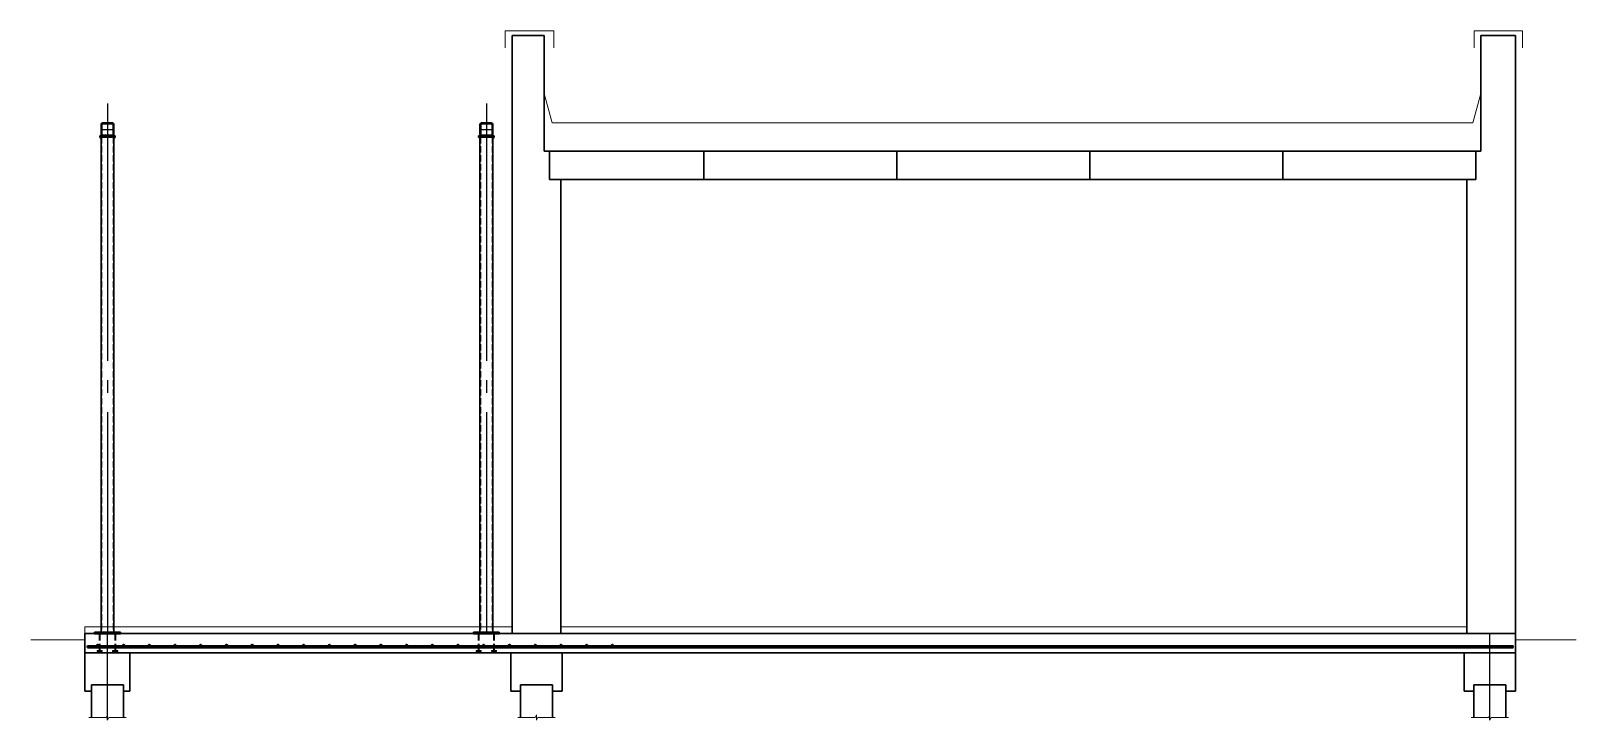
# Model space of a CAD drawing. Header units: millimetres. Extents: x -69913 to 106360, y -63759 to 35456.
# Drawn here: x -53441 to -41430, y -46597 to -41237 of the extents above; entities that cross this region are included whole.
import ezdxf

# ---------------------------------------------------------------- set-up
doc = ezdxf.new("R2010")
doc.units = ezdxf.units.MM
doc.header["$MEASUREMENT"] = 0
for name, pattern in [('CENTER', [50.8, 31.75, -6.35, 6.35, -6.35]), ('DASH', [0.75, 0.5, -0.25]), ('ГОСТ 2.303 4', [7, 5, -2, 0]), ('ГОСТ 2.303 5', [24, 20, -1.5, 1, -1.5])]:
    doc.linetypes.add(name, pattern=pattern)
for name, color, linetype, lineweight in [('Арматура ОСН', 6, 'Continuous', 40), ('Кирпич силикат', 31, 'Continuous', 30), ('МЕТАЛЛ-25', 122, 'Continuous', 30), ('МОНОЛИТ', 2, 'Continuous', 30), ('ОСИ', 211, 'CENTER', 15), ('размерная', 5, 'Continuous', 15), ('размеры', 4, 'Continuous', 15), ('тонкая', 4, 'Continuous', 20)]:
    doc.layers.add(name, color=color, linetype=linetype, lineweight=lineweight)
doc.layers.add('сварка', color=6, linetype='Continuous')

# ---------------------------------------------------------------- blocks, each defined once
blk = doc.blocks.new('A$C66927208')
at = {"layer": 'МЕТАЛЛ-25', "ltscale": 100}
for p, q in [((-50, -38), (-50, 38)), ((-44, -38), (-44, 38)), ((-38, 50), (38, 50)), ((-38, 44), (38, 44)), ((44, 38), (44, -38)), ((50, 38), (50, -38)), ((38, -44), (-38, -44)), ((38, -50), (-38, -50))]:
    blk.add_line(p, q, dxfattribs=at)
for centre, radius, start, end in [((-38, 38), 12, 90, 180), ((-38, 38), 6, 90, 180), ((38, 38), 12, 0, 90), ((38, 38), 6, 0, 90), ((-38, -38), 12, 180, 270), ((-38, -38), 6, 180, 270), ((38, -38), 6, 270, 0), ((38, -38), 12, 270, 0)]:
    blk.add_arc(centre, radius, start, end, dxfattribs=at)
at = {"layer": 'тонкая', "linetype": 'ГОСТ 2.303 5', "lineweight": 25, "ltscale": 10}
for p, q in [((-55, 0), (55, 0)), ((0, 55), (0, -55))]:
    blk.add_line(p, q, dxfattribs=at)

msp = doc.modelspace()

# ---------------------------------------------------------------- hatches: boundary and pattern name
at = {"layer": 'сварка', "ltscale": 10}
h = msp.add_hatch(color=256, dxfattribs=at)
h.dxf.hatch_style = 1
h.paths.add_polyline_path([(-52895.6, -42062.6), (-52905.6, -42062.6, 0.4142136), (-52895.6, -42072.6)])
h = msp.add_hatch(color=256, dxfattribs=at)
h.dxf.hatch_style = 1
h.paths.add_polyline_path([(-52795.6, -42062.6), (-52785.6, -42062.6, -0.4142136), (-52795.6, -42072.6)])
h = msp.add_hatch(color=256, dxfattribs=at)
h.dxf.hatch_style = 1
h.paths.add_polyline_path([(-49950.6, -42062.6), (-49960.6, -42062.6, 0.4142136), (-49950.6, -42072.6)])
h = msp.add_hatch(color=256, dxfattribs=at)
h.dxf.hatch_style = 1
h.paths.add_polyline_path([(-49850.6, -42062.6), (-49840.6, -42062.6, -0.4142136), (-49850.6, -42072.6)])

# ---------------------------------------------------------------- linework, layer by layer
at = {"layer": 'Арматура ОСН', "ltscale": 100}
for p, q in [((-53000.6, -46021), (-41920.6, -46021)), ((-53000.6, -46033), (-53000.6, -46021)), ((-53000.6, -46033), (-41920.6, -46033)), ((-41920.6, -46033), (-41920.6, -46021))]:
    msp.add_line(p, q, dxfattribs=at)
for centre in [(-52920.6, -46015), (-52720.6, -46015), (-52520.6, -46015), (-52320.6, -46015), (-52120.6, -46015), (-51920.6, -46015), (-51720.6, -46015), (-51520.6, -46015), (-51320.6, -46015), (-51120.6, -46015), (-50920.6, -46015), (-50720.6, -46015), (-50520.6, -46015), (-50320.6, -46015), (-50120.6, -46015), (-49920.6, -46015), (-49720.6, -46015), (-49520.6, -46015), (-49320.6, -46015), (-49120.6, -46015), (-48920.6, -46015)]:
    msp.add_circle(centre, 6, dxfattribs=at)
at = {"layer": 'Кирпич силикат', "ltscale": 40}
for p, q in [((-49700.6, -45923), (-49700.6, -41273)), ((-49450.6, -41273), (-49700.6, -41273)), ((-49450.6, -41273), (-49450.6, -42173)), ((-42170.6, -41273), (-41900.6, -41273)), ((-42170.6, -41273), (-42170.6, -42173)), ((-41900.6, -45923), (-41900.6, -41273)), ((-49410.6, -42173), (-49450.6, -42173)), ((-42210.6, -42173), (-42170.6, -42173)), ((-49320.6, -45923), (-49320.6, -42393)), ((-42280.6, -45923), (-42280.6, -42393))]:
    msp.add_line(p, q, dxfattribs=at)
at = {"layer": 'МЕТАЛЛ-25', "linetype": 'ГОСТ 2.303 5', "lineweight": 25, "ltscale": 100}
for p, q in [((-52845.6, -41802.3), (-52845.6, -45918)), ((-49900.6, -41802.3), (-49900.6, -45918))]:
    msp.add_line(p, q, dxfattribs=at)
at = {"layer": 'МЕТАЛЛ-25', "ltscale": 10}
for p, q in [((-52785.6, -42052.6), (-52905.6, -42052.6)), ((-52905.6, -42062.6), (-52905.6, -42052.6)), ((-52785.6, -42062.6), (-52905.6, -42062.6)), ((-52785.6, -42062.6), (-52785.6, -42052.6)), ((-49840.6, -42052.6), (-49960.6, -42052.6)), ((-49960.6, -42062.6), (-49960.6, -42052.6)), ((-49840.6, -42062.6), (-49960.6, -42062.6)), ((-49840.6, -42062.6), (-49840.6, -42052.6))]:
    msp.add_line(p, q, dxfattribs=at)
at = {"layer": 'МЕТАЛЛ-25', "ltscale": 100}
for p, q in [((-52895.6, -42062.6), (-52895.6, -45913)), ((-52795.6, -45913), (-52795.6, -42062.6)), ((-49950.6, -42062.6), (-49950.6, -45913)), ((-49850.6, -45913), (-49850.6, -42062.6)), ((-52945.6, -45913), (-52745.6, -45913)), ((-52945.6, -45923), (-52945.6, -45913)), ((-52945.6, -45923), (-52745.6, -45923)), ((-52925.6, -45923), (-52765.6, -45923)), ((-52905.6, -45913), (-52785.6, -45913)), ((-52895.6, -45913), (-52795.6, -45913)), ((-52895.6, -45913), (-52795.6, -45913)), ((-52745.6, -45923), (-52745.6, -45913)), ((-50000.6, -45913), (-49800.6, -45913)), ((-50000.6, -45923), (-50000.6, -45913)), ((-50000.6, -45923), (-49800.6, -45923)), ((-49980.6, -45923), (-49820.6, -45923)), ((-49960.6, -45913), (-49840.6, -45913)), ((-49950.6, -45913), (-49850.6, -45913)), ((-49950.6, -45913), (-49850.6, -45913)), ((-49800.6, -45923), (-49800.6, -45913))]:
    msp.add_line(p, q, dxfattribs=at)
at = {"layer": 'МЕТАЛЛ-25', "color": 4, "linetype": 'ГОСТ 2.303 4', "lineweight": 20, "ltscale": 10}
for p, q in [((-52889.6, -42062.6), (-52889.6, -45913)), ((-52801.6, -42062.6), (-52801.6, -45913)), ((-49944.6, -42062.6), (-49944.6, -45913)), ((-49856.6, -42062.6), (-49856.6, -45913))]:
    msp.add_line(p, q, dxfattribs=at)
at = {"layer": 'МОНОЛИТ', "ltscale": 100}
for p, q in [((-42210.6, -42173), (-49410.6, -42173)), ((-49410.6, -42393), (-49410.6, -42173)), ((-48210.6, -42393), (-48210.6, -42173)), ((-46710.6, -42393), (-46710.6, -42173)), ((-45210.6, -42393), (-45210.6, -42173)), ((-43710.6, -42393), (-43710.6, -42173)), ((-42210.6, -42173), (-42210.6, -42393)), ((-42210.6, -42393), (-49410.6, -42393))]:
    msp.add_line(p, q, dxfattribs=at)
at = {"layer": 'МОНОЛИТ'}
for p, q in [((-41900.6, -45923), (-53020.6, -45923)), ((-53020.6, -45923), (-53020.6, -46073)), ((-41900.6, -46073), (-41900.6, -45923)), ((-53020.6, -46073), (-41900.6, -46073)), ((-53020.6, -46073), (-53020.6, -46373)), ((-52670.6, -46373), (-52670.6, -46073)), ((-49710.6, -46373), (-49710.6, -46073)), ((-49310.6, -46073), (-49310.6, -46373)), ((-42300.6, -46373), (-42300.6, -46073)), ((-41900.6, -46073), (-41900.6, -46373)), ((-52970.6, -46323), (-52720.6, -46323)), ((-52970.6, -46577.5), (-52970.6, -46323)), ((-52720.6, -46577.5), (-52720.6, -46323)), ((-49635.6, -46577.5), (-49635.6, -46323)), ((-49635.6, -46323), (-49385.6, -46323)), ((-49385.6, -46577.5), (-49385.6, -46323)), ((-42225.6, -46577.5), (-42225.6, -46323)), ((-42225.6, -46323), (-41975.6, -46323)), ((-41975.6, -46577.5), (-41975.6, -46323)), ((-53020.6, -46373), (-52970.6, -46373)), ((-52720.6, -46373), (-52670.6, -46373)), ((-49635.6, -46373), (-49710.6, -46373)), ((-49310.6, -46373), (-49385.6, -46373)), ((-42225.6, -46373), (-42300.6, -46373)), ((-41900.6, -46373), (-41975.6, -46373))]:
    msp.add_line(p, q, dxfattribs=at)
at = {"layer": 'ОСИ', "linetype": 'ГОСТ 2.303 5', "lineweight": 25, "ltscale": 50}
for p, q in [((-52845.6, -46597.5), (-52845.6, -45923)), ((-42100.6, -46597.5), (-42100.6, -45923))]:
    msp.add_line(p, q, dxfattribs=at)
at = {"layer": 'размерная', "ltscale": 100}
for p, q in [((-52945.6, -45929), (-52945.6, -45923)), ((-52945.6, -45923), (-52745.6, -45923)), ((-52945.6, -45929), (-52745.6, -45929)), ((-52745.6, -45929), (-52745.6, -45923)), ((-50000.6, -45929), (-50000.6, -45923)), ((-50000.6, -45923), (-49800.6, -45923)), ((-50000.6, -45929), (-49800.6, -45929)), ((-49800.6, -45929), (-49800.6, -45923))]:
    msp.add_line(p, q, dxfattribs=at)
at = {"layer": 'размеры', "ltscale": 100}
for p, q in [((-49753.9, -41367.9), (-49753.9, -41236.8)), ((-49753.9, -41236.8), (-49377.2, -41236.8)), ((-49377.2, -41367.9), (-49377.2, -41236.8)), ((-42223.9, -41367.9), (-42223.9, -41236.8)), ((-42223.9, -41236.8), (-41847.2, -41236.8)), ((-41847.2, -41367.9), (-41847.2, -41236.8))]:
    msp.add_line(p, q, dxfattribs=at)
at = {"layer": 'сварка', "ltscale": 10}
for centre, start, end in [((-52895.6, -42062.6), 180, 270), ((-52795.6, -42062.6), 270, 0), ((-49950.6, -42062.6), 180, 270), ((-49850.6, -42062.6), 270, 0)]:
    msp.add_arc(centre, 10, start, end, dxfattribs=at)
at = {"layer": 'тонкая', "ltscale": 100}
for p, q in [((-49450.6, -41723), (-49388.6, -41953)), ((-42170.6, -41723), (-42232.5, -41953)), ((-42232.5, -41953), (-49388.6, -41953))]:
    msp.add_line(p, q, dxfattribs=at)
at = {"layer": 'тонкая'}
for p, q in [((-49700.6, -45873), (-53020.6, -45873)), ((-42280.6, -45873), (-49320.6, -45873)), ((-53020.6, -45973), (-53440.7, -45973)), ((-41430.4, -45973), (-41900.6, -45973))]:
    msp.add_line(p, q, dxfattribs=at)
at = {"layer": 'тонкая', "ltscale": 10}
for p, q in [((-53020.6, -45923), (-53020.6, -45873)), ((-41900.6, -45923), (-41900.6, -45873)), ((-52990.6, -46577.5), (-52855.6, -46577.5)), ((-52855.6, -46577.5), (-52845.6, -46557.5)), ((-52845.6, -46557.5), (-52845.6, -46597.5)), ((-52845.6, -46597.5), (-52835.6, -46577.5)), ((-52835.6, -46577.5), (-52700.6, -46577.5)), ((-49655.6, -46577.5), (-49520.6, -46577.5)), ((-49520.6, -46577.5), (-49510.6, -46557.5)), ((-49510.6, -46557.5), (-49510.6, -46597.5)), ((-49510.6, -46597.5), (-49500.6, -46577.5)), ((-49500.6, -46577.5), (-49365.6, -46577.5)), ((-42245.6, -46577.5), (-42110.6, -46577.5)), ((-42110.6, -46577.5), (-42100.6, -46557.5)), ((-42100.6, -46557.5), (-42100.6, -46597.5)), ((-42100.6, -46597.5), (-42090.6, -46577.5)), ((-42090.6, -46577.5), (-41955.6, -46577.5))]:
    msp.add_line(p, q, dxfattribs=at)
at = {"layer": 'тонкая', "linetype": 'DASH', "ltscale": 100}
for p, q in [((-52909.6, -45929), (-52909.6, -46056.7)), ((-52901.6, -45929), (-52901.6, -46056.7)), ((-52789.6, -45929), (-52789.6, -46056.7)), ((-52781.6, -45929), (-52781.6, -46056.7)), ((-49964.6, -45929), (-49964.6, -46056.7)), ((-49956.6, -45929), (-49956.6, -46056.7)), ((-49844.6, -45929), (-49844.6, -46056.7)), ((-49836.6, -45929), (-49836.6, -46056.7)), ((-52925.6, -46056.7), (-52885.6, -46056.7)), ((-52925.6, -46064.7), (-52925.6, -46056.7)), ((-52925.6, -46064.7), (-52885.6, -46064.7)), ((-52885.6, -46064.7), (-52885.6, -46056.7)), ((-52765.6, -46056.7), (-52805.6, -46056.7)), ((-52805.6, -46064.7), (-52805.6, -46056.7)), ((-52765.6, -46064.7), (-52805.6, -46064.7)), ((-52765.6, -46064.7), (-52765.6, -46056.7)), ((-49980.6, -46056.7), (-49940.6, -46056.7)), ((-49980.6, -46064.7), (-49980.6, -46056.7)), ((-49980.6, -46064.7), (-49940.6, -46064.7)), ((-49940.6, -46064.7), (-49940.6, -46056.7)), ((-49820.6, -46056.7), (-49860.6, -46056.7)), ((-49860.6, -46064.7), (-49860.6, -46056.7)), ((-49820.6, -46064.7), (-49860.6, -46064.7)), ((-49820.6, -46064.7), (-49820.6, -46056.7))]:
    msp.add_line(p, q, dxfattribs=at)

# ---------------------------------------------------------------- block references
at = {"layer": 'тонкая', "ltscale": 10}
for p in [(-52845.6, -42002.6), (-49900.6, -42002.6)]:
    msp.add_blockref('A$C66927208', p, dxfattribs=at)

doc.saveas('drawing.dxf')
